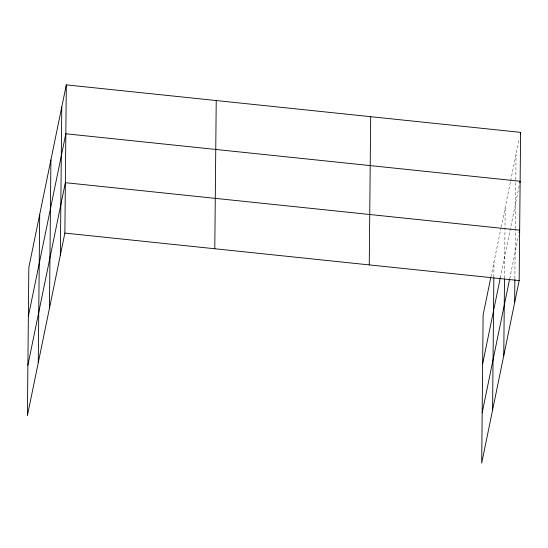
<?xml version="1.0" encoding="UTF-8"?>
<svg xmlns="http://www.w3.org/2000/svg" width="548" height="548" viewBox="0 0 548 548"><rect width="100%" height="100%" fill="white"/><g stroke="black" fill="none" stroke-linecap="round" stroke-linejoin="round"><path stroke-width="0.41" stroke-dasharray="2.74 2.06" d="M493.851 277.137L493.995 261.958M504.509 278.233L505.194 207.397M514.867 278.74L515.339 229.496M515.346 228.653L515.812 180.587M515.819 179.737L516.065 154.44M490.94 276.856L500.954 228.064M501.125 227.242L510.462 181.744M510.633 180.922L519.257 138.897M500.31 277.802L519.285 185.354M509.688 278.74L518.476 235.9"/><path stroke-width="0.82" d="M38.271 362.694L39.703 214.474M49.471 308.127L50.902 159.913M60.342 255.169L61.773 106.956M66.308 84.872L28.832 267.431L27.4 415.644L64.876 233.085L66.308 84.872L520.6 132.356L519.168 280.569L481.692 463.129L483.124 314.915L490.768 277.678M214.789 248.751L216.227 100.537M369.249 264.896L370.681 116.683M492.563 410.171L493.844 277.98M503.763 355.611L504.503 279.076M514.634 302.654L514.86 279.596M28.359 316.347L65.835 133.781L520.127 181.265L519.792 182.902M27.886 365.256L65.363 182.69L519.655 230.174L519.148 232.626M520.264 133.986L520.6 132.356M482.651 363.831L500.31 277.802M482.178 412.74L509.517 279.569M64.876 233.085L519.168 280.569"/></g></svg>
